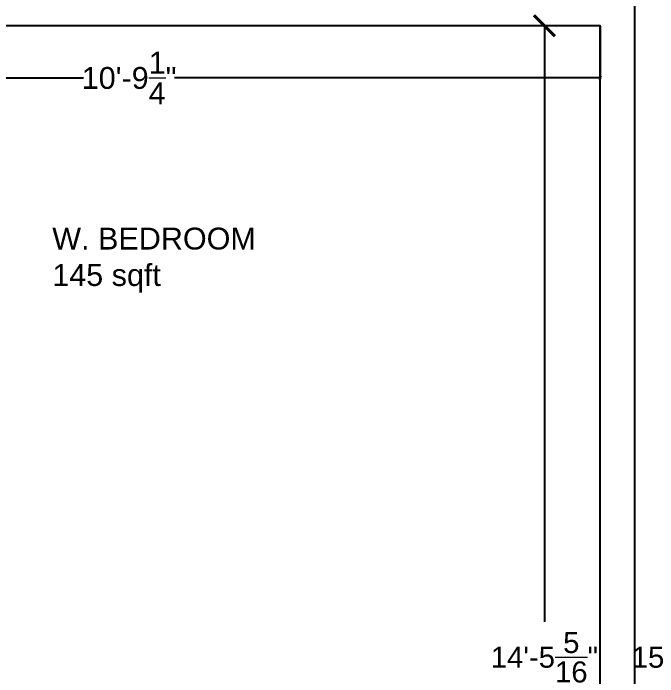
# Model space of a CAD drawing. Header units: inches. Extents: x 0 to 483, y 0 to 649.
# Drawn here: x 88.4 to 176.8, y 302.7 to 393.8 of the extents above; entities that cross this region are included whole.
import ezdxf

# ---------------------------------------------------------------- set-up
doc = ezdxf.new("R2010")
doc.units = ezdxf.units.IN
doc.header["$MEASUREMENT"] = 0
doc.layers.get('0').update_dxf_attribs({"color": 1, "lineweight": 9})
for name, color, linetype, lineweight in [('A201-Dimensions', 7, 'Continuous', 9), ('A201-Floorplan-2nd-floor', 7, 'Continuous', 9), ('A201-Text', 7, 'Continuous', 9)]:
    doc.layers.add(name, color=color, linetype=linetype, lineweight=lineweight)
doc.styles.add('Annotative', font='Arial.ttf')
doc.styles.get("Standard").update_dxf_attribs({"font": 'Arial.ttf'})
doc.dimstyles.new('Annotative', dxfattribs={"dimtxt": 0.18, "dimasz": 0.18, "dimexe": 0.18, "dimexo": 0.0625, "dimgap": 0.09, "dimtad": 0, "dimtih": 1, "dimtoh": 1, "dimdec": 4, "dimzin": 0, "dimdsep": 46, "dimlunit": 4, "dimtxsty": 'Annotative', "dimblk": 'ARCHTICK', "dimblk1": 'ARCHTICK', "dimblk2": 'ARCHTICK', "dimcen": 0.09, "dimadec": 0, "dimazin": 0, "dimtfac": 1, "dimtdec": 4, "dimtofl": 0, "dimtmove": 0, "dimatfit": 3, "dimldrblk": 'ARCHTICK', "dimfxl": 1, "dimtolj": 1, "dimtzin": 0, "dimarcsym": 0})
doc.dimstyles.get("Standard").update_dxf_attribs({"dimtxt": 3, "dimasz": 0.5, "dimexe": 0.18, "dimexo": 0.0625, "dimgap": 0.09, "dimtad": 0, "dimtoh": 1, "dimdec": 4, "dimzin": 0, "dimdsep": 46, "dimlunit": 4, "dimtxsty": 'Standard', "dimblk": 'ARCHTICK', "dimblk1": 'ARCHTICK', "dimblk2": 'ARCHTICK', "dimcen": 0.09, "dimadec": 1, "dimazin": 0, "dimtfac": 1, "dimtdec": 4, "dimtofl": 0, "dimtmove": 0, "dimatfit": 3, "dimfxl": 1, "dimtolj": 1, "dimtzin": 0, "dimarcsym": 0})

# ---------------------------------------------------------------- blocks, each defined once
blk = doc.blocks.new('_ArchTick')
at = {"color": 0, "linetype": 'ByBlock', "lineweight": 30, "const_width": 0.15}
blk.add_lwpolyline([(-0.5, -0.5), (0.5, 0.5)], dxfattribs=at)
blk = doc.blocks.new('*D525')
at = {"layer": 'A201-Dimensions', "color": 0, "lineweight": -2, "transparency": 16777216}
for p, q in [((167.943, 392.045), (158.395, 392.045)), ((161.275, 392.045), (161.275, 310.264)), ((161.275, 218.763), (161.275, 300.544)), ((167.943, 218.763), (158.395, 218.763))]:
    blk.add_line(p, q, dxfattribs=at)
at = {"layer": 'A201-Dimensions', "color": 0, "lineweight": -2, "transparency": 16777216, "xscale": 2.88, "yscale": 2.88, "zscale": 2.88}
for p, rotation in [((161.275, 392.045), 90), ((161.275, 218.763), 270)]:
    blk.add_blockref('_ArchTick', p, dxfattribs=dict(at, rotation=rotation))
at = {"layer": 'A201-Dimensions', "color": 0, "lineweight": 5, "transparency": 16777216, "insert": (161.275, 305.404), "char_height": 2.88, "attachment_point": 5, "style": 'Annotative'}
blk.add_mtext('\\A1;14\'-5{\\H1x;\\S5/16;}"', dxfattribs=at)
blk = doc.blocks.new('*D511')
at = {"layer": 'A201-Dimensions', "color": 0, "lineweight": -2, "transparency": 16777216}
for p, q in [((39.671, 391.982), (39.671, 384.705)), ((168.943, 391.982), (168.943, 384.705)), ((39.671, 384.885), (98.068, 384.885)), ((168.943, 384.885), (110.546, 384.885))]:
    blk.add_line(p, q, dxfattribs=at)
at = {"layer": 'A201-Dimensions', "color": 0, "lineweight": -2, "transparency": 16777216, "xscale": 0.5, "yscale": 0.5, "zscale": 0.5, "rotation": 180}
blk.add_blockref('_ArchTick', (39.671, 384.885), dxfattribs=at)
at = {"layer": 'A201-Dimensions', "color": 0, "lineweight": -2, "transparency": 16777216, "xscale": 0.5, "yscale": 0.5, "zscale": 0.5}
blk.add_blockref('_ArchTick', (168.943, 384.885), dxfattribs=at)
at = {"layer": 'A201-Dimensions', "color": 0, "lineweight": 5, "transparency": 16777216, "insert": (104.307, 384.885), "char_height": 3, "attachment_point": 5}
blk.add_mtext('\\A1;10\'-9{\\H1x;\\S1/4;}"', dxfattribs=at)
blk = doc.blocks.new('*D548')
at = {"layer": 'A201-Dimensions', "color": 0, "lineweight": -2, "transparency": 16777216}
for p, q in [((174.693, 396.795), (183.496, 396.795)), ((180.616, 396.795), (180.616, 310.29)), ((180.616, 214.013), (180.616, 300.518)), ((174.693, 214.013), (183.496, 214.013))]:
    blk.add_line(p, q, dxfattribs=at)
at = {"layer": 'A201-Dimensions', "color": 0, "lineweight": -2, "transparency": 16777216, "xscale": 2.88, "yscale": 2.88, "zscale": 2.88}
for p, rotation in [((180.616, 396.795), 90), ((180.616, 214.013), 270)]:
    blk.add_blockref('_ArchTick', p, dxfattribs=dict(at, rotation=rotation))
at = {"layer": 'A201-Dimensions', "color": 0, "lineweight": 5, "transparency": 16777216, "insert": (180.616, 305.404), "char_height": 2.88, "attachment_point": 5, "style": 'Annotative'}
blk.add_mtext('\\A1;15\'-2{\\H1x;\\S13/16;}"', dxfattribs=at)

msp = doc.modelspace()

# ---------------------------------------------------------------- linework, layer by layer
at = {"layer": 'A201-Floorplan-2nd-floor', "lineweight": -3}
msp.add_lwpolyline([(173.69289, 396.7896), (39.78058, 396.7896), (39.69696, 523.1646), (351.57196, 523.1646), (351.57196, 227.9734), (242.50946, 227.9734), (242.50946, 165.12585), (218.00946, 165.12585), (218.00946, 178.67996), (152.25946, 178.67996), (152.25946, 214.01313), (173.69289, 214.01313), (173.69289, 396.79497)], dxfattribs=at)
msp.add_lwpolyline([(39.67112, 392.04497), (39.71879, 247.91938), (92.79071, 247.91938), (92.79071, 218.76313), (168.94289, 218.76313), (168.94289, 392.04497)], close=True, dxfattribs=at)

# ---------------------------------------------------------------- texts
at = {"layer": 'A201-Text', "lineweight": 5, "insert": (93.75835, 364.34461), "char_height": 3, "width": 32.9356461, "attachment_point": 1, "style": 'Annotative'}
msp.add_mtext('W. BEDROOM\\P145 sqft', dxfattribs=at)

# ---------------------------------------------------------------- dimensions: what is measured, and where the dimension line sits
at = {"layer": 'A201-Dimensions', "lineweight": 5}
for base, p1, p2, picture, middle in [((180.61616, 396.79497), (173.69289, 214.01313), (173.69289, 396.79497), '*D548', (180.61616, 305.40405)), ((161.27492, 392.04497), (168.94289, 218.76313), (168.94289, 392.04497), '*D525', (161.27492, 305.40405))]:
    dim = msp.add_linear_dim(base=base, p1=p1, p2=p2, angle=90, dimstyle='Annotative', dxfattribs=at)
    dim.commit()
    dim.dimension.update_dxf_attribs({"geometry": picture, "text_midpoint": middle})
dim = msp.add_linear_dim(base=(39.67112, 384.8847), p1=(168.94289, 392.04497), p2=(39.67112, 392.04497), dimstyle='Standard', dxfattribs=at)
dim.commit()
dim.dimension.update_dxf_attribs({"geometry": '*D511', "text_midpoint": (104.30701, 384.8847)})

doc.saveas('drawing.dxf')
